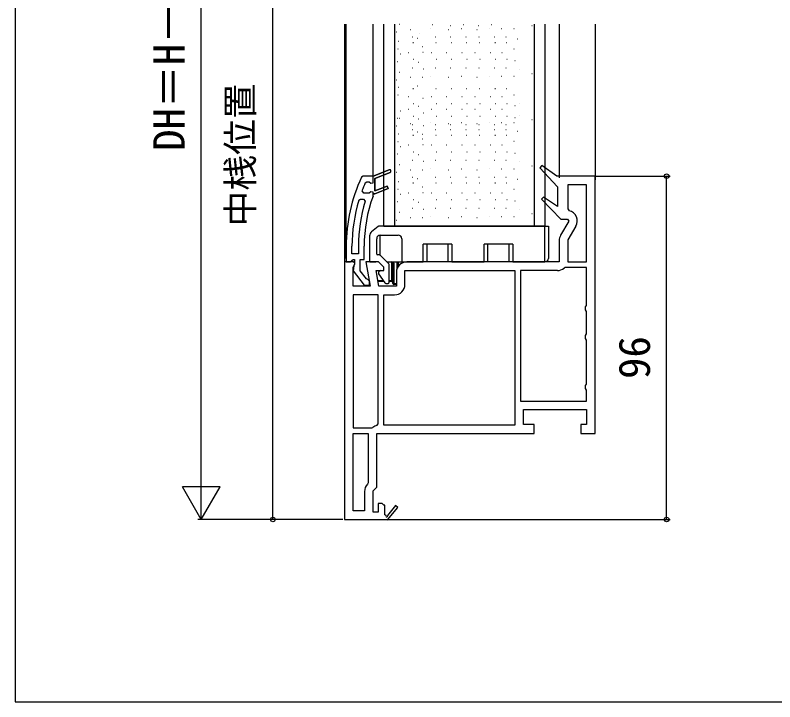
# Model space of a CAD drawing. Units: millimetres, scale not verified. Extents: x -525 to 525, y -783 to 779.
# Drawn here: x -525 to -312.8, y -782.7 to -590.7 of the extents above; entities that cross this region are included whole.
import ezdxf
from ezdxf.enums import TextEntityAlignment as Align

# ---------------------------------------------------------------- set-up
doc = ezdxf.new("R2010")
doc.units = ezdxf.units.MM
doc.header["$LTSCALE"] = 4
for name, color, linetype in [('0-2_YKK_11', 7, 'Continuous'), ('0-4_YKK_12', 2, 'Continuous'), ('0-5_YKK_13', 4, 'Continuous'), ('0-7_YKK_D', 6, 'Continuous'), ('0-8_YKK_ZWAK', 7, 'Continuous')]:
    doc.layers.add(name, color=color, linetype=linetype)
doc.styles.add('ＭＳ ゴシック', font='')
doc.styles.get('ＭＳ ゴシック').set_extended_font_data('MS Gothic')

msp = doc.modelspace()

# ---------------------------------------------------------------- linework, layer by layer
at = {"layer": '0-2_YKK_11'}
msp.add_line((-373.498, -662.102), (-383.798, -662.102), dxfattribs=at)
for points in [[(-427.204, -637.603), (-426.745, -637.302), (-426.073, -637.302), (-425.589, -637.677), (-424.998, -637.602), (-424.998, -635.702), (-420.546, -633.931), (-424.998, -635.702), (-427.78, -635.702), (-428.234, -635.992)], [(-421.393, -730.628), (-421.698, -730.451), (-421.698, -727.702), (-421.998, -727.702), (-422.498, -727.202), (-423.598, -727.202), (-423.598, -729.702), (-424.998, -729.702), (-424.998, -723.702), (-423.998, -722.702), (-423.998, -707.701), (-379.998, -707.702), (-379.998, -705.202), (-382.998, -705.202), (-382.998, -701.002), (-365.398, -701.002), (-365.398, -705.202), (-366.998, -705.202), (-366.998, -707.702), (-362.998, -707.702), (-362.998, -635.702), (-373.709, -635.702), (-377.903, -632.75), (-378.422, -633.341), (-373.498, -638.702), (-373.498, -644.167), (-377.41, -641.546), (-377.914, -642.151), (-372.512, -647.702), (-370.653, -647.702), (-370.326, -648.269), (-372.61, -652.225)], [(-420.25, -634.674), (-424.498, -636.364), (-424.498, -639.841), (-421.046, -638.468), (-420.75, -639.211), (-424.498, -640.702), (-424.998, -640.702), (-424.998, -640.202), (-425.589, -640.127), (-426.073, -640.502), (-426.098, -640.502), (-427.634, -640.502), (-428.102, -639.828)], [(-425.028, -641.32), (-424.998, -641.149), (-424.998, -640.702), (-424.498, -640.702), (-420.75, -639.211), (-421.046, -638.468), (-424.498, -639.841), (-424.498, -636.364), (-420.25, -634.674)], [(-365.398, -659.702), (-365.398, -638.102), (-370.598, -638.102), (-370.598, -644.889), (-370.211, -645.376)], [(-428.99, -642.457), (-428.511, -642.102), (-427.675, -642.102), (-427.197, -642.75)], [(-368.353, -649.652), (-370.598, -653.541), (-370.598, -659.702), (-365.398, -659.702)], [(-372.998, -653.675), (-372.998, -659.702), (-415.598, -659.702)], [(-432.498, -655.335), (-432.498, -659.702), (-431.398, -659.702), (-430.902, -659.265), (-430.605, -659.002), (-430.198, -659.002), (-430.198, -660.402), (-430.398, -660.802), (-430.585, -662.219)], [(-429.098, -655.335), (-429.098, -657.402), (-430.898, -657.402), (-430.898, -655.335)], [(-430.585, -662.219), (-427.473, -666.202), (-425.998, -666.202), (-425.998, -665.101), (-426.474, -664.602), (-426.843, -664.41), (-428.598, -662.164), (-428.598, -659.002), (-427.498, -659.002), (-427.498, -655.335)], [(-432.998, -659.702), (-432.998, -731.702), (-421.132, -731.702), (-420.998, -731.779), (-418.094, -728.361), (-418.703, -727.843), (-421.014, -730.562)], [(-418.498, -662.602), (-418.498, -666.502), (-423.354, -666.502), (-424.13, -662.102), (-421.998, -662.102), (-421.998, -661.202), (-423.498, -659.702), (-426.99, -659.702), (-425.791, -666.502), (-430.598, -666.502), (-430.598, -661.145), (-430.174, -660.467), (-430.14, -660.002), (-430.598, -659.702), (-431.498, -659.702), (-432.998, -659.702)], [(-385.398, -662.102), (-385.398, -705.302), (-421.998, -705.302), (-421.998, -668.902), (-418.998, -668.902)], [(-416.098, -666.002), (-416.098, -662.102), (-385.398, -662.102)], [(-383.798, -662.102), (-383.798, -698.602), (-365.398, -698.602), (-365.398, -695.568), (-365.648, -695.135), (-365.648, -694.269), (-365.398, -693.836), (-365.398, -681.568), (-365.648, -681.135), (-365.648, -680.269), (-365.398, -679.836), (-365.398, -673.568), (-365.648, -673.135), (-365.648, -672.269), (-365.398, -671.836), (-365.398, -661.302), (-371.307, -661.302), (-371.63, -661.419)], [(-430.598, -668.902), (-430.598, -706.102), (-425.365, -706.102), (-425.062, -705.999)], [(-423.957, -705.439), (-423.598, -704.96), (-423.598, -668.902), (-430.598, -668.902)], [(-430.598, -729.302), (-430.598, -707.702), (-426.398, -707.701), (-426.398, -721.501), (-426.545, -721.855)], [(-427.398, -723.909), (-427.398, -729.301), (-430.598, -729.302)]]:
    msp.add_lwpolyline(points, dxfattribs=at)
for centre, radius, start, end in [((-420.398, -634.302), 0.4, 291.69939, 111.69941), ((-420.398, -634.302), 0.4, 291.69939, 111.69941), ((-386.498, -655.335), 46, 155.13402, 179.99999), ((-386.499, -655.335), 44.4, 156.46078, 159.55779), ((-386.498, -655.335), 44.4, 163.13981, 180.00001), ((-386.498, -655.335), 42.6, 162.81723, 180.00001), ((-386.498, -655.335), 41, 160.01112, 180.00001), ((-370.864, -648.202), 2.9, 329.99998, 76.9794), ((-370.098, -653.675), 2.9, 150.00001, 180.00002), ((-415.598, -662.602), 2.9, 90.00001, 179.99999), ((-373.498, -659.202), 2.9, 269.99998, 310.11918), ((-418.998, -666.002), 2.9, 270.00001, 359.99999), ((-422.998, -708.701), 3.4, 106.3827, 127.37008), ((-424.498, -723.909), 2.9, 134.90088, 179.99999), ((-421.176, -730.753), 0.25, 149.99997, 49.64296)]:
    msp.add_arc(centre, radius, start, end, dxfattribs=at)
at = {"layer": '0-4_YKK_12'}
for p, q in [((-432.998, -593.202), (-432.998, -660.202)), ((-432.502, -658.702), (-432.502, -593.202)), ((-424.998, -635.702), (-424.998, -593.202)), ((-372.998, -593.202), (-372.998, -636.202)), ((-362.998, -593.202), (-362.998, -636.702))]:
    msp.add_line(p, q, dxfattribs=at)
at = {"layer": '0-5_YKK_13'}
for p, q in [((-421.995, -649.701), (-421.995, -593.202)), ((-418.995, -593.202), (-418.995, -649.701)), ((-417.715, -593.229), (-417.615, -593.229)), ((-408.456, -593.267), (-408.406, -593.267)), ((-403.48, -593.542), (-403.38, -593.542)), ((-399.838, -593.267), (-399.788, -593.267)), ((-395.525, -593.542), (-395.425, -593.542)), ((-391.883, -593.267), (-391.833, -593.267)), ((-380.627, -593.612), (-380.577, -593.612)), ((-379.995, -593.202), (-379.995, -649.701)), ((-376.995, -593.202), (-376.995, -649.701)), ((-418.433, -595.392), (-418.333, -595.392)), ((-414.621, -594.715), (-414.521, -594.715)), ((-412.045, -595.938), (-411.995, -595.938)), ((-408.978, -594.44), (-408.928, -594.44)), ((-404.003, -594.715), (-403.903, -594.715)), ((-400.36, -594.44), (-400.31, -594.44)), ((-396.047, -594.715), (-395.947, -594.715)), ((-392.405, -594.44), (-392.355, -594.44)), ((-389.201, -594.44), (-389.151, -594.44)), ((-385.643, -594.44), (-385.593, -594.44)), ((-418.012, -597.971), (-417.912, -597.971)), ((-414.026, -596.782), (-413.926, -596.782)), ((-413.853, -598.351), (-413.753, -598.351)), ((-412.568, -597.111), (-412.518, -597.111)), ((-407.691, -596.782), (-407.591, -596.782)), ((-407.518, -598.351), (-407.418, -598.351)), ((-403.408, -596.782), (-403.308, -596.782)), ((-403.235, -598.351), (-403.135, -598.351)), ((-399.073, -596.782), (-398.973, -596.782)), ((-398.9, -598.351), (-398.8, -598.351)), ((-395.453, -596.782), (-395.353, -596.782)), ((-395.28, -598.351), (-395.18, -598.351)), ((-391.118, -596.782), (-391.018, -596.782)), ((-390.945, -598.351), (-390.845, -598.351)), ((-387.914, -596.782), (-387.814, -596.782)), ((-387.741, -598.351), (-387.641, -598.351)), ((-384.613, -597.292), (-384.563, -597.292)), ((-418.136, -600.135), (-418.036, -600.135)), ((-411.281, -599.454), (-411.181, -599.454)), ((-385.647, -600.106), (-385.597, -600.106)), ((-417.418, -601.538), (-417.318, -601.538)), ((-415.126, -601.134), (-415.026, -601.134)), ((-411.107, -601.023), (-411.007, -601.023)), ((-408.792, -601.134), (-408.691, -601.134)), ((-404.508, -601.134), (-404.408, -601.134)), ((-400.174, -601.134), (-400.073, -601.134)), ((-396.553, -601.134), (-396.453, -601.134)), ((-392.219, -601.134), (-392.118, -601.134)), ((-389.014, -601.134), (-388.914, -601.134)), ((-418.309, -603.618), (-418.209, -603.618)), ((-413.729, -603.024), (-413.629, -603.024)), ((-412.381, -603.806), (-412.281, -603.806)), ((-407.394, -603.024), (-407.294, -603.024)), ((-403.111, -603.024), (-403.011, -603.024)), ((-398.776, -603.024), (-398.676, -603.024)), ((-395.156, -603.024), (-395.056, -603.024)), ((-390.821, -603.024), (-390.721, -603.024)), ((-387.617, -603.024), (-387.517, -603.024)), ((-385.399, -603.416), (-385.349, -603.416)), ((-417.715, -606.591), (-417.615, -606.591)), ((-414.026, -605.402), (-413.926, -605.402)), ((-410.984, -605.695), (-410.884, -605.695)), ((-407.691, -605.402), (-407.591, -605.402)), ((-403.408, -605.402), (-403.308, -605.402)), ((-399.073, -605.402), (-398.973, -605.402)), ((-395.453, -605.402), (-395.353, -605.402)), ((-391.118, -605.402), (-391.018, -605.402)), ((-387.914, -605.402), (-387.814, -605.402)), ((-384.199, -605.816), (-384.149, -605.816)), ((-380.627, -606.974), (-380.577, -606.974)), ((-418.433, -608.754), (-418.333, -608.754)), ((-414.621, -608.077), (-414.521, -608.077)), ((-411.281, -608.073), (-411.181, -608.073)), ((-408.978, -607.802), (-408.928, -607.802)), ((-404.003, -608.077), (-403.903, -608.077)), ((-400.36, -607.802), (-400.31, -607.802)), ((-396.047, -608.077), (-395.947, -608.077)), ((-392.405, -607.802), (-392.355, -607.802)), ((-389.201, -607.802), (-389.151, -607.802)), ((-385.643, -607.802), (-385.593, -607.802)), ((-418.012, -610.841), (-417.912, -610.841)), ((-413.853, -611.222), (-413.753, -611.222)), ((-412.568, -610.473), (-412.518, -610.473)), ((-407.518, -611.222), (-407.418, -611.222)), ((-403.235, -611.222), (-403.135, -611.222)), ((-398.9, -611.222), (-398.8, -611.222)), ((-395.28, -611.222), (-395.18, -611.222)), ((-390.945, -611.222), (-390.845, -611.222)), ((-387.741, -611.222), (-387.641, -611.222)), ((-418.136, -613.005), (-418.036, -613.005)), ((-385.647, -612.976), (-385.597, -612.976)), ((-415.126, -613.485), (-415.026, -613.485)), ((-413.729, -615.374), (-413.629, -615.374)), ((-411.107, -613.893), (-411.007, -613.893)), ((-408.792, -613.485), (-408.691, -613.485)), ((-407.394, -615.374), (-407.294, -615.374)), ((-404.508, -613.485), (-404.408, -613.485)), ((-403.111, -615.374), (-403.011, -615.374)), ((-400.174, -613.485), (-400.073, -613.485)), ((-398.776, -615.374), (-398.676, -615.374)), ((-396.553, -613.485), (-396.453, -613.485)), ((-395.156, -615.374), (-395.056, -615.374)), ((-392.219, -613.485), (-392.118, -613.485)), ((-390.821, -615.374), (-390.721, -615.374)), ((-389.014, -613.485), (-388.914, -613.485)), ((-387.617, -615.374), (-387.517, -615.374)), ((-384.199, -615.359), (-384.149, -615.359)), ((-417.418, -617.408), (-417.318, -617.408)), ((-415.126, -617.004), (-415.026, -617.004)), ((-412.381, -616.156), (-412.281, -616.156)), ((-408.792, -617.004), (-408.691, -617.004)), ((-404.508, -617.004), (-404.408, -617.004)), ((-400.174, -617.004), (-400.073, -617.004)), ((-396.553, -617.004), (-396.453, -617.004)), ((-392.219, -617.004), (-392.118, -617.004)), ((-389.014, -617.004), (-388.914, -617.004)), ((-385.399, -615.959), (-385.349, -615.959)), ((-418.309, -619.489), (-418.209, -619.489)), ((-417.715, -619.461), (-417.615, -619.461)), ((-413.729, -618.894), (-413.629, -618.894)), ((-412.381, -619.676), (-412.281, -619.676)), ((-410.984, -618.046), (-410.884, -618.046)), ((-407.394, -618.894), (-407.294, -618.894)), ((-403.111, -618.894), (-403.011, -618.894)), ((-398.776, -618.894), (-398.676, -618.894)), ((-395.156, -618.894), (-395.056, -618.894)), ((-390.821, -618.894), (-390.721, -618.894)), ((-387.617, -618.894), (-387.517, -618.894)), ((-385.399, -619.286), (-385.349, -619.286)), ((-384.199, -618.686), (-384.149, -618.686)), ((-418.433, -621.625), (-418.333, -621.625)), ((-414.621, -620.947), (-414.521, -620.947)), ((-414.026, -621.272), (-413.926, -621.272)), ((-410.984, -621.565), (-410.884, -621.565)), ((-408.978, -620.672), (-408.928, -620.672)), ((-407.691, -621.272), (-407.591, -621.272)), ((-404.003, -620.947), (-403.903, -620.947)), ((-403.408, -621.272), (-403.308, -621.272)), ((-400.36, -620.672), (-400.31, -620.672)), ((-399.073, -621.272), (-398.973, -621.272)), ((-396.047, -620.947), (-395.947, -620.947)), ((-395.453, -621.272), (-395.353, -621.272)), ((-392.405, -620.672), (-392.355, -620.672)), ((-391.118, -621.272), (-391.018, -621.272)), ((-389.201, -620.672), (-389.151, -620.672)), ((-387.914, -621.272), (-387.814, -621.272)), ((-385.643, -620.672), (-385.593, -620.672)), ((-380.627, -619.844), (-380.577, -619.844)), ((-418.012, -623.838), (-417.912, -623.838)), ((-414.026, -622.649), (-413.926, -622.649)), ((-412.568, -623.343), (-412.518, -623.343)), ((-411.281, -623.943), (-411.181, -623.943)), ((-407.691, -622.649), (-407.591, -622.649)), ((-403.408, -622.649), (-403.308, -622.649)), ((-399.073, -622.649), (-398.973, -622.649)), ((-395.453, -622.649), (-395.353, -622.649)), ((-391.118, -622.649), (-391.018, -622.649)), ((-387.914, -622.649), (-387.814, -622.649)), ((-384.613, -623.159), (-384.563, -623.159)), ((-418.136, -626.001), (-418.036, -626.001)), ((-413.853, -624.218), (-413.753, -624.218)), ((-411.281, -625.32), (-411.181, -625.32)), ((-407.518, -624.218), (-407.418, -624.218)), ((-403.235, -624.218), (-403.135, -624.218)), ((-398.9, -624.218), (-398.8, -624.218)), ((-395.28, -624.218), (-395.18, -624.218)), ((-390.945, -624.218), (-390.845, -624.218)), ((-387.741, -624.218), (-387.641, -624.218)), ((-385.647, -625.972), (-385.597, -625.972)), ((-417.418, -627.404), (-417.318, -627.404)), ((-415.126, -627.001), (-415.026, -627.001)), ((-411.107, -626.889), (-411.007, -626.889)), ((-408.792, -627.001), (-408.691, -627.001)), ((-404.508, -627.001), (-404.408, -627.001)), ((-400.174, -627.001), (-400.073, -627.001)), ((-396.553, -627.001), (-396.453, -627.001)), ((-392.219, -627.001), (-392.118, -627.001)), ((-389.014, -627.001), (-388.914, -627.001)), ((-418.309, -629.485), (-418.209, -629.485)), ((-413.729, -628.89), (-413.629, -628.89)), ((-412.381, -629.672), (-412.281, -629.672)), ((-407.394, -628.89), (-407.294, -628.89)), ((-403.111, -628.89), (-403.011, -628.89)), ((-398.776, -628.89), (-398.676, -628.89)), ((-395.156, -628.89), (-395.056, -628.89)), ((-390.821, -628.89), (-390.721, -628.89)), ((-387.617, -628.89), (-387.517, -628.89)), ((-385.399, -629.282), (-385.349, -629.282)), ((-417.715, -632.457), (-417.615, -632.457)), ((-414.026, -631.268), (-413.926, -631.268)), ((-410.984, -631.562), (-410.884, -631.562)), ((-407.691, -631.268), (-407.591, -631.268)), ((-403.408, -631.268), (-403.308, -631.268)), ((-399.073, -631.268), (-398.973, -631.268)), ((-395.453, -631.268), (-395.353, -631.268)), ((-391.118, -631.268), (-391.018, -631.268)), ((-387.914, -631.268), (-387.814, -631.268)), ((-384.199, -631.682), (-384.149, -631.682)), ((-414.621, -633.943), (-414.521, -633.943)), ((-411.281, -633.94), (-411.181, -633.94)), ((-408.978, -633.668), (-408.928, -633.668)), ((-404.003, -633.943), (-403.903, -633.943)), ((-400.36, -633.668), (-400.31, -633.668)), ((-396.047, -633.943), (-395.947, -633.943)), ((-392.405, -633.668), (-392.355, -633.668)), ((-389.201, -633.668), (-389.151, -633.668)), ((-385.643, -633.668), (-385.593, -633.668)), ((-380.627, -632.841), (-380.577, -632.841)), ((-418.433, -634.621), (-418.333, -634.621)), ((-414.026, -636.011), (-413.926, -636.011)), ((-412.568, -636.339), (-412.518, -636.339)), ((-407.691, -636.011), (-407.591, -636.011)), ((-403.408, -636.011), (-403.308, -636.011)), ((-399.073, -636.011), (-398.973, -636.011)), ((-395.453, -636.011), (-395.353, -636.011)), ((-391.118, -636.011), (-391.018, -636.011)), ((-387.914, -636.011), (-387.814, -636.011)), ((-384.613, -636.521), (-384.563, -636.521)), ((-418.012, -637.2), (-417.912, -637.2)), ((-413.853, -637.58), (-413.753, -637.58)), ((-411.281, -638.682), (-411.181, -638.682)), ((-407.518, -637.58), (-407.418, -637.58)), ((-403.235, -637.58), (-403.135, -637.58)), ((-398.9, -637.58), (-398.8, -637.58)), ((-395.28, -637.58), (-395.18, -637.58)), ((-390.945, -637.58), (-390.845, -637.58)), ((-387.741, -637.58), (-387.641, -637.58)), ((-418.136, -639.363), (-418.036, -639.363)), ((-417.418, -640.766), (-417.318, -640.766)), ((-415.126, -640.363), (-415.026, -640.363)), ((-411.107, -640.251), (-411.007, -640.251)), ((-408.792, -640.363), (-408.691, -640.363)), ((-404.508, -640.363), (-404.408, -640.363)), ((-400.174, -640.363), (-400.073, -640.363)), ((-396.553, -640.363), (-396.453, -640.363)), ((-392.219, -640.363), (-392.118, -640.363)), ((-389.014, -640.363), (-388.914, -640.363)), ((-385.647, -639.334), (-385.597, -639.334)), ((-418.309, -642.847), (-418.209, -642.847)), ((-413.729, -642.252), (-413.629, -642.252)), ((-412.381, -643.034), (-412.281, -643.034)), ((-407.394, -642.252), (-407.294, -642.252)), ((-403.111, -642.252), (-403.011, -642.252)), ((-398.776, -642.252), (-398.676, -642.252)), ((-395.156, -642.252), (-395.056, -642.252)), ((-390.821, -642.252), (-390.721, -642.252)), ((-387.617, -642.252), (-387.517, -642.252)), ((-385.399, -642.644), (-385.349, -642.644)), ((-414.026, -644.63), (-413.926, -644.63)), ((-410.984, -644.924), (-410.884, -644.924)), ((-407.691, -644.63), (-407.591, -644.63)), ((-403.408, -644.63), (-403.308, -644.63)), ((-399.073, -644.63), (-398.973, -644.63)), ((-395.453, -644.63), (-395.353, -644.63)), ((-391.118, -644.63), (-391.018, -644.63)), ((-387.914, -644.63), (-387.814, -644.63)), ((-384.199, -645.044), (-384.149, -645.044)), ((-417.715, -645.819), (-417.615, -645.819)), ((-414.621, -647.305), (-414.521, -647.305)), ((-411.281, -647.302), (-411.181, -647.302)), ((-408.978, -647.03), (-408.928, -647.03)), ((-404.003, -647.305), (-403.903, -647.305)), ((-400.36, -647.03), (-400.31, -647.03)), ((-396.047, -647.305), (-395.947, -647.305)), ((-392.405, -647.03), (-392.355, -647.03)), ((-389.201, -647.03), (-389.151, -647.03)), ((-385.643, -647.03), (-385.593, -647.03)), ((-380.627, -646.203), (-380.577, -646.203)), ((-418.433, -647.983), (-418.333, -647.983)), ((-423.581, -649.767), (-425.435, -651.251)), ((-376.998, -649.702), (-423.393, -649.702)), ((-421.995, -649.701), (-376.995, -649.701)), ((-376.998, -649.702), (-375.998, -649.702)), ((-376.998, -659.702), (-376.998, -649.702)), ((-375.998, -649.702), (-375.998, -658.702)), ((-425.998, -652.423), (-425.998, -659.502)), ((-423.998, -657.502), (-423.998, -653.202)), ((-422.998, -652.202), (-417.998, -652.202)), ((-422.998, -657.873), (-422.998, -652.202)), ((-416.998, -653.202), (-416.998, -659.702)), ((-402.998, -654.702), (-410.998, -654.702)), ((-410.998, -659.702), (-410.998, -654.702)), ((-403.998, -659.702), (-403.998, -654.702)), ((-402.998, -654.702), (-402.998, -659.702)), ((-385.998, -654.702), (-393.998, -654.702)), ((-393.998, -659.702), (-393.998, -654.702)), ((-386.998, -659.702), (-386.998, -654.702)), ((-385.998, -654.702), (-385.998, -659.702)), ((-423.377, -657.702), (-423.798, -657.702)), ((-420.645, -660.227), (-423.023, -657.848)), ((-425.998, -659.722), (-425.998, -659.702)), ((-425.798, -659.702), (-425.998, -659.702)), ((-425.798, -659.702), (-424.205, -659.702)), ((-421.17, -659.702), (-416.998, -659.702)), ((-419.498, -665.702), (-419.498, -660.002)), ((-419.498, -660.002), (-419.198, -660.002)), ((-419.198, -660.002), (-419.198, -665.702)), ((-418.298, -661.543), (-418.298, -659.702)), ((-417.998, -659.702), (-417.998, -660.974)), ((-416.998, -659.702), (-410.998, -659.702)), ((-402.998, -659.702), (-403.998, -659.702)), ((-402.998, -659.702), (-393.998, -659.702)), ((-385.998, -659.702), (-386.998, -659.702)), ((-385.998, -659.702), (-376.998, -659.702)), ((-422.806, -662.102), (-423.398, -662.444)), ((-420.498, -665.402), (-420.498, -660.58)), ((-423.498, -662.617), (-423.498, -662.939)), ((-423.462, -663.053), (-421.697, -665.574)), ((-423.636, -664.902), (-422.168, -664.902)), ((-421.958, -665.202), (-423.583, -665.202)), ((-421.452, -665.702), (-420.798, -665.702)), ((-420.498, -664.902), (-419.798, -664.902)), ((-419.798, -665.202), (-420.498, -665.202)), ((-419.798, -664.902), (-419.798, -665.202)), ((-419.198, -665.702), (-418.498, -665.702)), ((-418.498, -666.002), (-419.198, -666.002))]:
    msp.add_line(p, q, dxfattribs=at)
for points in [[(-409.998, -654.702), (-409.998, -659.702), (-410.998, -659.702)], [(-392.998, -654.702), (-392.998, -659.702), (-393.998, -659.702)], [(-419.498, -664.902), (-419.798, -664.902), (-419.798, -659.702)], [(-419.198, -666.002), (-419.198, -665.702), (-419.498, -665.702)]]:
    msp.add_lwpolyline(points, dxfattribs=at)
for centre, radius, start, end in [((-424.498, -652.423), 1.5, 128.65981, 180), ((-423.393, -650.002), 0.3, 90, 128.65981), ((-422.998, -653.202), 1, 90, 180), ((-417.998, -653.202), 1, 0, 90), ((-423.798, -657.502), 0.2, 180, 270), ((-423.377, -658.202), 0.5, 45, 90), ((-425.798, -659.502), 0.2, 180, 270), ((-419.798, -660.002), 0.3, 0, 90), ((-419.798, -660.002), 0.6, 0, 30), ((-376.998, -658.702), 1, 270, 0), ((-420.998, -660.58), 0.5, 0, 45), ((-423.298, -662.617), 0.2, 120, 180), ((-423.298, -662.939), 0.2, 180, 215), ((-421.452, -665.402), 0.3, 215, 270), ((-420.798, -665.402), 0.3, 270, 0), ((-419.798, -665.502), 0.3, 0, 90), ((-419.198, -665.702), 0.3, 180, 270)]:
    msp.add_arc(centre, radius, start, end, dxfattribs=at)
at = {"layer": '0-7_YKK_D'}
for p, q in [((-472.998, -721.202), (-472.998, -449.703)), ((-452.998, -731.702), (-452.998, -508.703)), ((-362.998, -635.702), (-341.998, -635.702)), ((-342.998, -731.702), (-342.998, -635.702)), ((-472.998, -731.702), (-472.998, -713.515)), ((-472.998, -731.702), (-478.248, -722.608)), ((-467.748, -722.608), (-478.248, -722.608)), ((-472.998, -731.702), (-467.748, -722.608)), ((-433.498, -731.702), (-473.998, -731.702)), ((-433.498, -731.702), (-453.998, -731.702)), ((-421.498, -731.702), (-341.998, -731.702))]:
    msp.add_line(p, q, dxfattribs=at)
for centre in [(-342.998, -635.702), (-452.998, -731.702), (-342.998, -731.702)]:
    msp.add_circle(centre, 0.637, dxfattribs=at)
at = {"layer": '0-8_YKK_ZWAK'}
msp.add_line((-525, 747.3), (-525, -782.7), dxfattribs=at)
msp.add_lwpolyline([(-525, -782.7), (525, -782.7), (525, 747.3)], dxfattribs=at)

# ---------------------------------------------------------------- texts
at = {"layer": '0-7_YKK_D', "style": 'ＭＳ ゴシック'}
for s, height, p in [('DH＝H－28', 8.798, (-474.998, -628.645)), ('中桟位置', 7.331, (-456.248, -649.776)), ('96', 8.798, (-344.998, -692.429))]:
    msp.add_text(s, height=height, rotation=90, dxfattribs=at).set_placement(p, align=Align.BOTTOM_LEFT)

doc.saveas('drawing.dxf')
